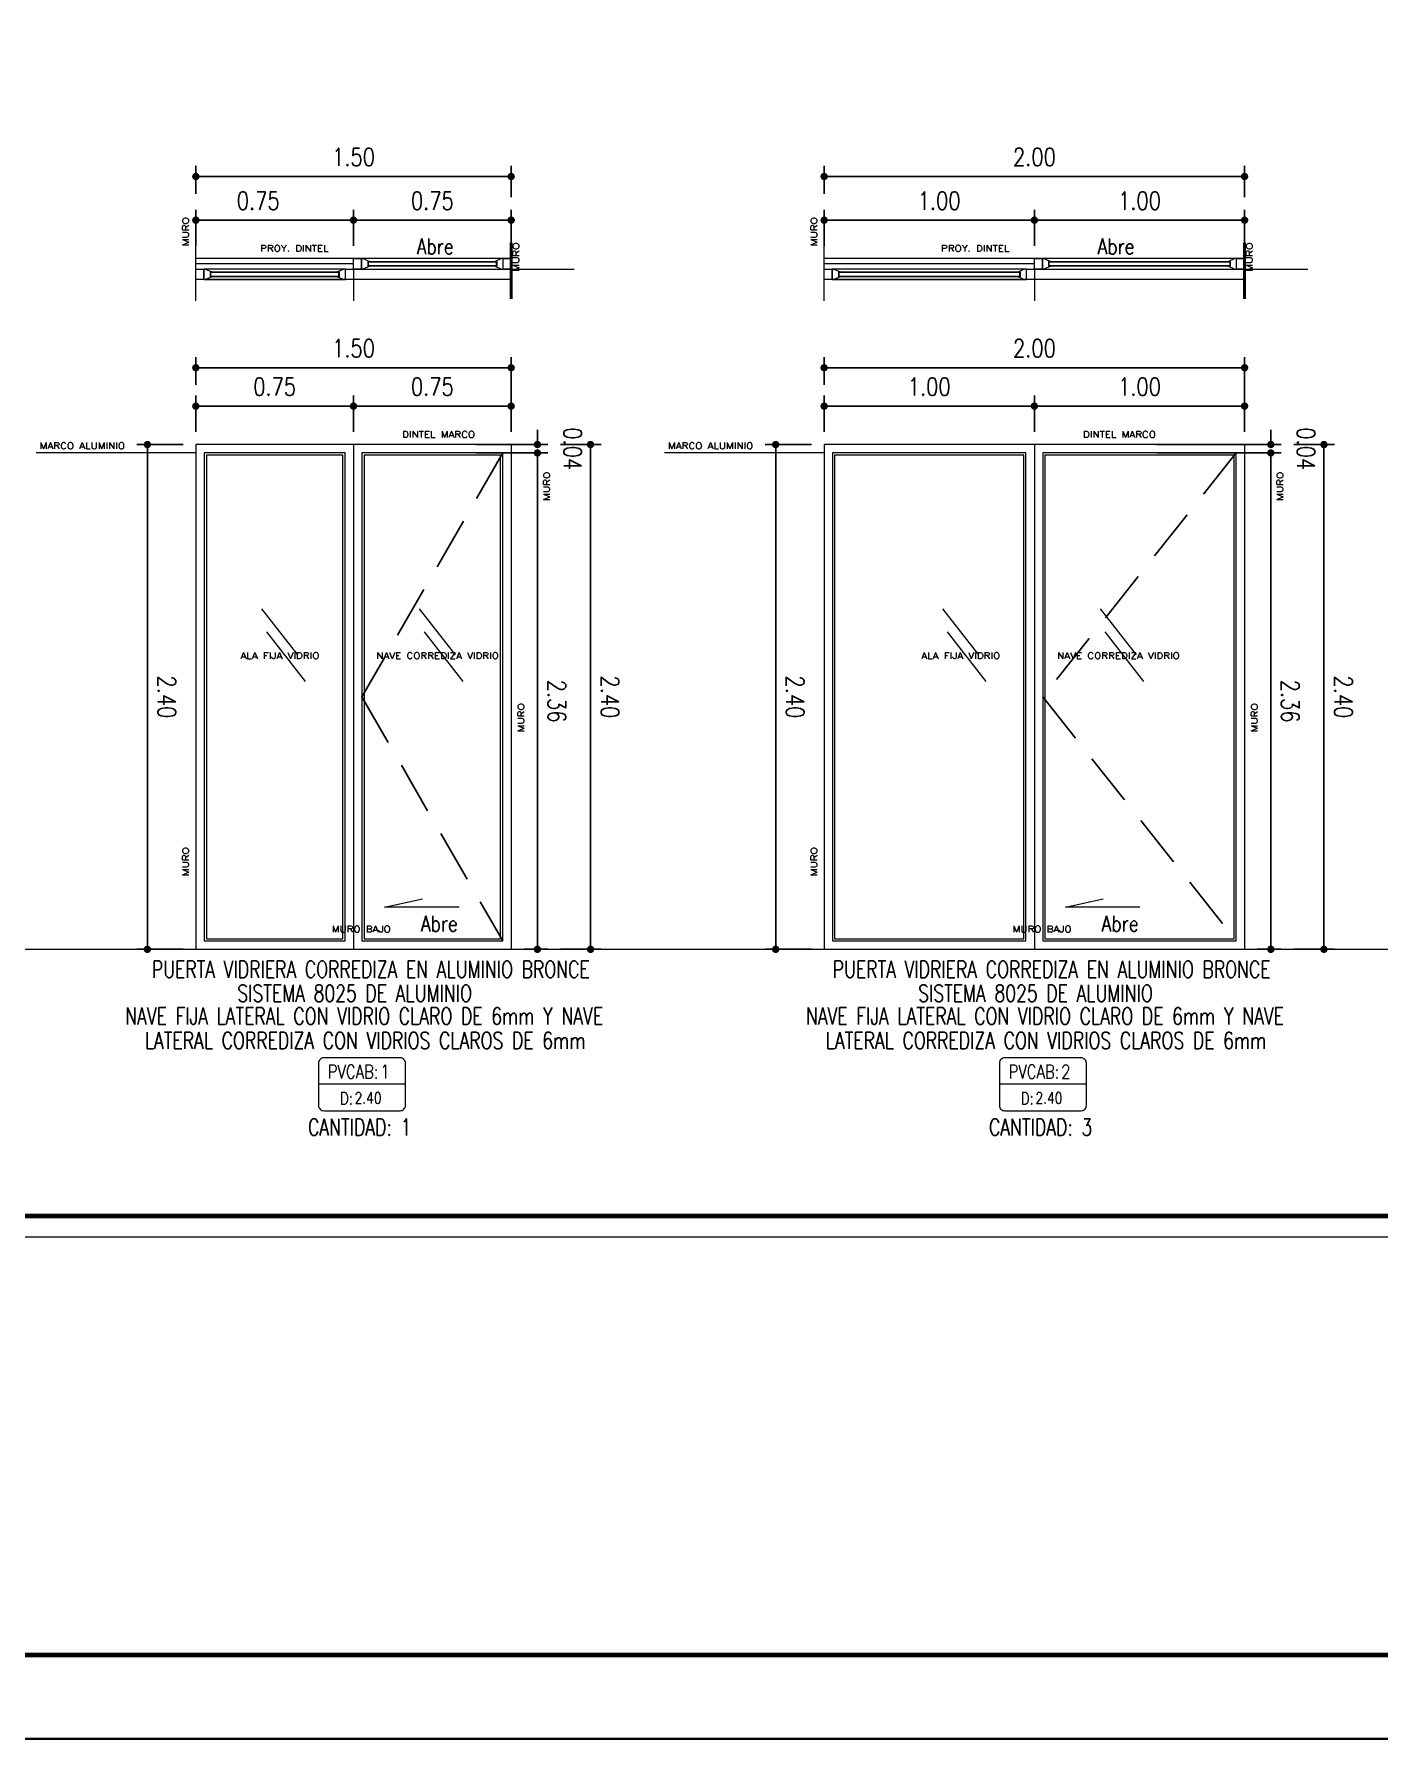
# Model space of a CAD drawing. Header units: metres. Extents: x 2750 to 2938, y 1259 to 1403.
# Drawn here: x 2898.45 to 2904.85, y 1360.92 to 1369.03 of the extents above; entities that cross this region are included whole.
import ezdxf
from ezdxf.enums import TextEntityAlignment as Align

# ---------------------------------------------------------------- set-up
doc = ezdxf.new("R2010")
doc.units = ezdxf.units.M
doc.linetypes.add('CONTINUA', pattern=[0])
doc.linetypes.add('HIDDEN', pattern=[0.375, 0.25, -0.125])
for name, color, linetype, lineweight in [('0.2', 3, 'Continuous', 20), ('03-BLK.VENTANAS', 8, 'Continuous', 0), ('05-TEXTO10', 7, 'Continuous', 5), ('ARQ - Cod Det', 1, 'Continuous', 5), ('ARQ - Mobiliario', 251, 'Continuous', 5), ('ARQ - Muros Planta', 7, 'Continuous', 50), ('ARQ - Pisos', 8, 'Continuous', 5), ('ARQ - Text Oscuros', 7, 'Continuous', 9), ('ARQ - Ventanas', 2, 'Continuous', 0), ('COTAS', 1, 'Continuous', 0), ('COTAS 75', 2, 'Continuous', 0), ('TITULOS', 131, 'Continuous', 90)]:
    doc.layers.add(name, color=color, linetype=linetype, lineweight=lineweight)
for name, color, linetype in [('2', 2, 'Continuous'), ('3', 3, 'Continuous'), ('A', 3, 'Continuous'), ('HATCH', 250, 'Continuous'), ('PROY', 8, 'HIDDEN'), ('R-ROTULO', 7, 'Continuous'), ('SECCION', 6, 'Continuous')]:
    doc.layers.add(name, color=color, linetype=linetype)
doc.styles.add('05-TEXTOCOTAS', font='romans.shx', dxfattribs={"width": 0.8, "height": 0.085})
doc.styles.add('RomanS', font='romans.shx')
doc.styles.add('STD', font='SIMPLEX', dxfattribs={"width": 1.2})
doc.styles.add('TEXT', font='romans.shx', dxfattribs={"width": 0.8})
doc.dimstyles.new('COTAB12-50', dxfattribs={"dimtxt": 0.085, "dimasz": 0.035, "dimexe": 0.05, "dimexo": 0.06, "dimgap": 0.05, "dimtad": 1, "dimzin": 0, "dimdsep": 46, "dimtxsty": '05-TEXTOCOTAS', "dimblk": 'DOT', "dimcen": 0, "dimclrt": 256, "dimaunit": 1, "dimadec": 0, "dimazin": 0, "dimtfac": 1, "dimtofl": 0, "dimtmove": 2, "dimatfit": 3, "dimldrblk": 'DOT', "dimfxl": 1, "dimtolj": 1, "dimtzin": 0, "dimarcsym": 0})

# ---------------------------------------------------------------- blocks, each defined once
blk = doc.blocks.new('_Dot')
at = {"color": 0, "linetype": 'ByBlock', "lineweight": -2}
blk.add_line((-0.5, 0), (-1, 0), dxfattribs=at)
at = {"color": 0, "linetype": 'ByBlock', "const_width": 0.5}
blk.add_lwpolyline([(-0.25, 0, 1), (0.25, 0, 1)], format="xyb", close=True, dxfattribs=at)
blk = doc.blocks.new('*D137')
at = {"layer": 'COTAS', "color": 0, "linetype": 'Continuous', "lineweight": -2, "transparency": 16777216}
for p, q in [((2900.5499, 1367.039), (2900.8927, 1367.039)), ((2900.8427, 1367.004), (2900.8427, 1364.714)), ((2900.7779, 1364.679), (2900.8927, 1364.679))]:
    blk.add_line(p, q, dxfattribs=at)
at = {"layer": 'DEFPOINTS', "color": 0, "linetype": 'Continuous', "transparency": 16777216}
for p in [(2900.4899, 1367.039), (2900.7179, 1364.679), (2900.8427, 1364.679)]:
    blk.add_point(p, dxfattribs=at)
at = {"layer": 'COTAS', "color": 0, "linetype": 'Continuous', "lineweight": -2, "transparency": 16777216, "xscale": 0.035, "yscale": 0.035, "zscale": 0.035}
for p, rotation in [((2900.8427, 1367.039), 90), ((2900.8427, 1364.679), 270)]:
    blk.add_blockref('_Dot', p, dxfattribs=dict(at, rotation=rotation))
at = {"layer": 'COTAS', "linetype": 'Continuous', "transparency": 16777216, "insert": (2900.9352, 1365.859), "char_height": 0.085, "attachment_point": 5, "rotation": 270, "style": '05-TEXTOCOTAS'}
blk.add_mtext('\\A1;2.36', dxfattribs=at)
blk = doc.blocks.new('*D138')
at = {"layer": 'COTAS', "color": 0, "linetype": 'Continuous', "lineweight": -2, "transparency": 16777216}
for p, q in [((2900.9527, 1367.079), (2901.1455, 1367.079)), ((2901.0955, 1367.044), (2901.0955, 1364.714)), ((2900.9527, 1364.679), (2901.1455, 1364.679))]:
    blk.add_line(p, q, dxfattribs=at)
at = {"layer": 'DEFPOINTS', "color": 0, "linetype": 'Continuous', "transparency": 16777216}
for p in [(2900.8927, 1367.079), (2900.8927, 1364.679), (2901.0955, 1364.679)]:
    blk.add_point(p, dxfattribs=at)
at = {"layer": 'COTAS', "color": 0, "linetype": 'Continuous', "lineweight": -2, "transparency": 16777216, "xscale": 0.035, "yscale": 0.035, "zscale": 0.035}
for p, rotation in [((2901.0955, 1367.079), 90), ((2901.0955, 1364.679), 270)]:
    blk.add_blockref('_Dot', p, dxfattribs=dict(at, rotation=rotation))
at = {"layer": 'COTAS', "linetype": 'Continuous', "transparency": 16777216, "insert": (2901.188, 1365.879), "char_height": 0.085, "attachment_point": 5, "rotation": 270, "style": '05-TEXTOCOTAS'}
blk.add_mtext('\\A1;2.40', dxfattribs=at)
blk = doc.blocks.new('*D139')
at = {"layer": 'COTAS', "color": 0, "linetype": 'Continuous', "lineweight": -2, "transparency": 16777216}
for p, q in [((2900.8427, 1367.114), (2900.8427, 1367.149)), ((2900.5499, 1367.079), (2900.8927, 1367.079)), ((2900.5499, 1367.039), (2900.8927, 1367.039)), ((2900.8427, 1367.004), (2900.8427, 1366.969))]:
    blk.add_line(p, q, dxfattribs=at)
at = {"layer": 'DEFPOINTS', "color": 0, "linetype": 'Continuous', "transparency": 16777216}
for p in [(2900.4899, 1367.079), (2900.4899, 1367.039), (2900.8427, 1367.039)]:
    blk.add_point(p, dxfattribs=at)
at = {"layer": 'COTAS', "color": 0, "linetype": 'Continuous', "lineweight": -2, "transparency": 16777216, "xscale": 0.035, "yscale": 0.035, "zscale": 0.035}
for p, rotation in [((2900.8427, 1367.079), 270), ((2900.8427, 1367.039), 90)]:
    blk.add_blockref('_Dot', p, dxfattribs=dict(at, rotation=rotation))
at = {"layer": 'COTAS', "linetype": 'Continuous', "transparency": 16777216, "insert": (2901.0102, 1367.059), "char_height": 0.085, "attachment_point": 5, "rotation": 270, "style": '05-TEXTOCOTAS'}
blk.add_mtext('\\A1;0.04', dxfattribs=at)
blk = doc.blocks.new('*D140')
at = {"layer": 'COTAS', "color": 0, "linetype": 'Continuous', "lineweight": -2, "transparency": 16777216}
for p, q in [((2899.1579, 1367.079), (2898.9375, 1367.079)), ((2898.9875, 1367.044), (2898.9875, 1364.714)), ((2899.1579, 1364.679), (2898.9375, 1364.679))]:
    blk.add_line(p, q, dxfattribs=at)
at = {"layer": 'DEFPOINTS', "color": 0, "linetype": 'Continuous', "transparency": 16777216}
for p in [(2899.2179, 1367.079), (2898.9875, 1364.679), (2899.2179, 1364.679)]:
    blk.add_point(p, dxfattribs=at)
at = {"layer": 'COTAS', "color": 0, "linetype": 'Continuous', "lineweight": -2, "transparency": 16777216, "xscale": 0.035, "yscale": 0.035, "zscale": 0.035}
for p, rotation in [((2898.9875, 1367.079), 90), ((2898.9875, 1364.679), 270)]:
    blk.add_blockref('_Dot', p, dxfattribs=dict(at, rotation=rotation))
at = {"layer": 'COTAS', "linetype": 'Continuous', "transparency": 16777216, "insert": (2899.08, 1365.879), "char_height": 0.085, "attachment_point": 5, "rotation": 270, "style": '05-TEXTOCOTAS'}
blk.add_mtext('\\A1;2.40', dxfattribs=at)
blk = doc.blocks.new('*D141')
at = {"layer": 'COTAS', "color": 0, "linetype": 'Continuous', "lineweight": -2, "transparency": 16777216}
for p, q in [((2899.2179, 1367.139), (2899.2179, 1367.3116)), ((2899.9679, 1367.139), (2899.9679, 1367.3116)), ((2899.2529, 1367.2616), (2899.9329, 1367.2616))]:
    blk.add_line(p, q, dxfattribs=at)
at = {"layer": 'DEFPOINTS', "color": 0, "linetype": 'Continuous', "transparency": 16777216}
for p in [(2899.9679, 1367.2616), (2899.2179, 1367.079), (2899.9679, 1367.079)]:
    blk.add_point(p, dxfattribs=at)
at = {"layer": 'COTAS', "color": 0, "linetype": 'Continuous', "lineweight": -2, "transparency": 16777216, "xscale": 0.035, "yscale": 0.035, "zscale": 0.035, "rotation": 180}
blk.add_blockref('_Dot', (2899.2179, 1367.2616), dxfattribs=at)
at = {"layer": 'COTAS', "color": 0, "linetype": 'Continuous', "lineweight": -2, "transparency": 16777216, "xscale": 0.035, "yscale": 0.035, "zscale": 0.035}
blk.add_blockref('_Dot', (2899.9679, 1367.2616), dxfattribs=at)
at = {"layer": 'COTAS', "linetype": 'Continuous', "transparency": 16777216, "insert": (2899.5929, 1367.3541), "char_height": 0.085, "attachment_point": 5, "style": '05-TEXTOCOTAS'}
blk.add_mtext('\\A1;0.75', dxfattribs=at)
blk = doc.blocks.new('*D142')
at = {"layer": 'COTAS', "color": 0, "linetype": 'Continuous', "lineweight": -2, "transparency": 16777216}
for p, q in [((2899.9679, 1367.139), (2899.9679, 1367.3116)), ((2900.7179, 1367.139), (2900.7179, 1367.3116)), ((2900.0029, 1367.2616), (2900.6829, 1367.2616))]:
    blk.add_line(p, q, dxfattribs=at)
at = {"layer": 'DEFPOINTS', "color": 0, "linetype": 'Continuous', "transparency": 16777216}
for p in [(2900.7179, 1367.2616), (2899.9679, 1367.079), (2900.7179, 1367.079)]:
    blk.add_point(p, dxfattribs=at)
at = {"layer": 'COTAS', "color": 0, "linetype": 'Continuous', "lineweight": -2, "transparency": 16777216, "xscale": 0.035, "yscale": 0.035, "zscale": 0.035, "rotation": 180}
blk.add_blockref('_Dot', (2899.9679, 1367.2616), dxfattribs=at)
at = {"layer": 'COTAS', "color": 0, "linetype": 'Continuous', "lineweight": -2, "transparency": 16777216, "xscale": 0.035, "yscale": 0.035, "zscale": 0.035}
blk.add_blockref('_Dot', (2900.7179, 1367.2616), dxfattribs=at)
at = {"layer": 'COTAS', "linetype": 'Continuous', "transparency": 16777216, "insert": (2900.3429, 1367.3541), "char_height": 0.085, "attachment_point": 5, "style": '05-TEXTOCOTAS'}
blk.add_mtext('\\A1;0.75', dxfattribs=at)
blk = doc.blocks.new('*D143')
at = {"layer": 'COTAS', "color": 0, "linetype": 'Continuous', "lineweight": -2, "transparency": 16777216}
for p, q in [((2899.2179, 1367.3626), (2899.2179, 1367.4942)), ((2899.2529, 1367.4442), (2900.6829, 1367.4442)), ((2900.7179, 1367.139), (2900.7179, 1367.4942))]:
    blk.add_line(p, q, dxfattribs=at)
at = {"layer": 'DEFPOINTS', "color": 0, "linetype": 'Continuous', "transparency": 16777216}
for p in [(2900.7179, 1367.4442), (2899.2179, 1367.3026), (2900.7179, 1367.079)]:
    blk.add_point(p, dxfattribs=at)
at = {"layer": 'COTAS', "color": 0, "linetype": 'Continuous', "lineweight": -2, "transparency": 16777216, "xscale": 0.035, "yscale": 0.035, "zscale": 0.035, "rotation": 180}
blk.add_blockref('_Dot', (2899.2179, 1367.4442), dxfattribs=at)
at = {"layer": 'COTAS', "color": 0, "linetype": 'Continuous', "lineweight": -2, "transparency": 16777216, "xscale": 0.035, "yscale": 0.035, "zscale": 0.035}
blk.add_blockref('_Dot', (2900.7179, 1367.4442), dxfattribs=at)
at = {"layer": 'COTAS', "linetype": 'Continuous', "transparency": 16777216, "insert": (2899.9679, 1367.5367), "char_height": 0.085, "attachment_point": 5, "style": '05-TEXTOCOTAS'}
blk.add_mtext('\\A1;1.50', dxfattribs=at)
blk = doc.blocks.new('*D144')
at = {"layer": 'COTAS', "color": 0, "linetype": 'Continuous', "lineweight": -2, "transparency": 16777216}
for p, q in [((2899.2179, 1368.023), (2899.2179, 1368.1956)), ((2899.9679, 1368.023), (2899.9679, 1368.1956)), ((2899.2529, 1368.1456), (2899.9329, 1368.1456))]:
    blk.add_line(p, q, dxfattribs=at)
at = {"layer": 'DEFPOINTS', "color": 0, "linetype": 'Continuous', "transparency": 16777216}
for p in [(2899.9679, 1368.1456), (2899.2179, 1367.963), (2899.9679, 1367.963)]:
    blk.add_point(p, dxfattribs=at)
at = {"layer": 'COTAS', "color": 0, "linetype": 'Continuous', "lineweight": -2, "transparency": 16777216, "xscale": 0.035, "yscale": 0.035, "zscale": 0.035, "rotation": 180}
blk.add_blockref('_Dot', (2899.2179, 1368.1456), dxfattribs=at)
at = {"layer": 'COTAS', "color": 0, "linetype": 'Continuous', "lineweight": -2, "transparency": 16777216, "xscale": 0.035, "yscale": 0.035, "zscale": 0.035}
blk.add_blockref('_Dot', (2899.9679, 1368.1456), dxfattribs=at)
at = {"layer": 'COTAS', "linetype": 'Continuous', "transparency": 16777216, "insert": (2899.5148, 1368.2381), "char_height": 0.085, "attachment_point": 5, "style": '05-TEXTOCOTAS'}
blk.add_mtext('\\A1;0.75', dxfattribs=at)
blk = doc.blocks.new('*D145')
at = {"layer": 'COTAS', "color": 0, "linetype": 'Continuous', "lineweight": -2, "transparency": 16777216}
for p, q in [((2899.9679, 1368.023), (2899.9679, 1368.1956)), ((2900.7179, 1368.023), (2900.7179, 1368.1956)), ((2900.0029, 1368.1456), (2900.6829, 1368.1456))]:
    blk.add_line(p, q, dxfattribs=at)
at = {"layer": 'DEFPOINTS', "color": 0, "linetype": 'Continuous', "transparency": 16777216}
for p in [(2900.7179, 1368.1456), (2899.9679, 1367.963), (2900.7179, 1367.963)]:
    blk.add_point(p, dxfattribs=at)
at = {"layer": 'COTAS', "color": 0, "linetype": 'Continuous', "lineweight": -2, "transparency": 16777216, "xscale": 0.035, "yscale": 0.035, "zscale": 0.035, "rotation": 180}
blk.add_blockref('_Dot', (2899.9679, 1368.1456), dxfattribs=at)
at = {"layer": 'COTAS', "color": 0, "linetype": 'Continuous', "lineweight": -2, "transparency": 16777216, "xscale": 0.035, "yscale": 0.035, "zscale": 0.035}
blk.add_blockref('_Dot', (2900.7179, 1368.1456), dxfattribs=at)
at = {"layer": 'COTAS', "linetype": 'Continuous', "transparency": 16777216, "insert": (2900.3429, 1368.2381), "char_height": 0.085, "attachment_point": 5, "style": '05-TEXTOCOTAS'}
blk.add_mtext('\\A1;0.75', dxfattribs=at)
blk = doc.blocks.new('*D146')
at = {"layer": 'COTAS', "color": 0, "linetype": 'Continuous', "lineweight": -2, "transparency": 16777216}
for p, q in [((2899.2179, 1368.2717), (2899.2179, 1368.4033)), ((2899.2529, 1368.3533), (2900.6829, 1368.3533)), ((2900.7179, 1368.2556), (2900.7179, 1368.4033))]:
    blk.add_line(p, q, dxfattribs=at)
at = {"layer": 'DEFPOINTS', "color": 0, "linetype": 'Continuous', "transparency": 16777216}
for p in [(2900.7179, 1368.3533), (2899.2179, 1368.2117), (2900.7179, 1368.1956)]:
    blk.add_point(p, dxfattribs=at)
at = {"layer": 'COTAS', "color": 0, "linetype": 'Continuous', "lineweight": -2, "transparency": 16777216, "xscale": 0.035, "yscale": 0.035, "zscale": 0.035, "rotation": 180}
blk.add_blockref('_Dot', (2899.2179, 1368.3533), dxfattribs=at)
at = {"layer": 'COTAS', "color": 0, "linetype": 'Continuous', "lineweight": -2, "transparency": 16777216, "xscale": 0.035, "yscale": 0.035, "zscale": 0.035}
blk.add_blockref('_Dot', (2900.7179, 1368.3533), dxfattribs=at)
at = {"layer": 'COTAS', "linetype": 'Continuous', "transparency": 16777216, "insert": (2899.9679, 1368.4458), "char_height": 0.085, "attachment_point": 5, "style": '05-TEXTOCOTAS'}
blk.add_mtext('\\A1;1.50', dxfattribs=at)
blk = doc.blocks.new('*D310')
at = {"layer": 'COTAS', "color": 0, "linetype": 'Continuous', "lineweight": -2, "transparency": 16777216}
for p, q in [((2903.7884, 1367.039), (2904.3812, 1367.039)), ((2904.3312, 1367.004), (2904.3312, 1364.714)), ((2904.2665, 1364.679), (2904.3812, 1364.679))]:
    blk.add_line(p, q, dxfattribs=at)
at = {"layer": 'DEFPOINTS', "color": 0, "linetype": 'Continuous', "transparency": 16777216}
for p in [(2903.7284, 1367.039), (2904.2065, 1364.679), (2904.3312, 1364.679)]:
    blk.add_point(p, dxfattribs=at)
at = {"layer": 'COTAS', "color": 0, "linetype": 'Continuous', "lineweight": -2, "transparency": 16777216, "xscale": 0.035, "yscale": 0.035, "zscale": 0.035}
for p, rotation in [((2904.3312, 1367.039), 90), ((2904.3312, 1364.679), 270)]:
    blk.add_blockref('_Dot', p, dxfattribs=dict(at, rotation=rotation))
at = {"layer": 'COTAS', "linetype": 'Continuous', "transparency": 16777216, "insert": (2904.4237, 1365.859), "char_height": 0.085, "attachment_point": 5, "rotation": 270, "style": '05-TEXTOCOTAS'}
blk.add_mtext('\\A1;2.36', dxfattribs=at)
blk = doc.blocks.new('*D311')
at = {"layer": 'COTAS', "color": 0, "linetype": 'Continuous', "lineweight": -2, "transparency": 16777216}
for p, q in [((2904.4412, 1367.079), (2904.634, 1367.079)), ((2904.584, 1367.044), (2904.584, 1364.714)), ((2904.4412, 1364.679), (2904.634, 1364.679))]:
    blk.add_line(p, q, dxfattribs=at)
at = {"layer": 'DEFPOINTS', "color": 0, "linetype": 'Continuous', "transparency": 16777216}
for p in [(2904.3812, 1367.079), (2904.3812, 1364.679), (2904.584, 1364.679)]:
    blk.add_point(p, dxfattribs=at)
at = {"layer": 'COTAS', "color": 0, "linetype": 'Continuous', "lineweight": -2, "transparency": 16777216, "xscale": 0.035, "yscale": 0.035, "zscale": 0.035}
for p, rotation in [((2904.584, 1367.079), 90), ((2904.584, 1364.679), 270)]:
    blk.add_blockref('_Dot', p, dxfattribs=dict(at, rotation=rotation))
at = {"layer": 'COTAS', "linetype": 'Continuous', "transparency": 16777216, "insert": (2904.6765, 1365.879), "char_height": 0.085, "attachment_point": 5, "rotation": 270, "style": '05-TEXTOCOTAS'}
blk.add_mtext('\\A1;2.40', dxfattribs=at)
blk = doc.blocks.new('*D312')
at = {"layer": 'COTAS', "color": 0, "linetype": 'Continuous', "lineweight": -2, "transparency": 16777216}
for p, q in [((2904.3312, 1367.114), (2904.3312, 1367.149)), ((2903.7884, 1367.079), (2904.3812, 1367.079)), ((2903.7884, 1367.039), (2904.3812, 1367.039)), ((2904.3312, 1367.004), (2904.3312, 1366.969))]:
    blk.add_line(p, q, dxfattribs=at)
at = {"layer": 'DEFPOINTS', "color": 0, "linetype": 'Continuous', "transparency": 16777216}
for p in [(2903.7284, 1367.079), (2903.7284, 1367.039), (2904.3312, 1367.039)]:
    blk.add_point(p, dxfattribs=at)
at = {"layer": 'COTAS', "color": 0, "linetype": 'Continuous', "lineweight": -2, "transparency": 16777216, "xscale": 0.035, "yscale": 0.035, "zscale": 0.035}
for p, rotation in [((2904.3312, 1367.079), 270), ((2904.3312, 1367.039), 90)]:
    blk.add_blockref('_Dot', p, dxfattribs=dict(at, rotation=rotation))
at = {"layer": 'COTAS', "linetype": 'Continuous', "transparency": 16777216, "insert": (2904.4987, 1367.059), "char_height": 0.085, "attachment_point": 5, "rotation": 270, "style": '05-TEXTOCOTAS'}
blk.add_mtext('\\A1;0.04', dxfattribs=at)
blk = doc.blocks.new('*D313')
at = {"layer": 'COTAS', "color": 0, "linetype": 'Continuous', "lineweight": -2, "transparency": 16777216}
for p, q in [((2902.1465, 1367.079), (2901.926, 1367.079)), ((2901.976, 1367.044), (2901.976, 1364.714)), ((2902.1465, 1364.679), (2901.926, 1364.679))]:
    blk.add_line(p, q, dxfattribs=at)
at = {"layer": 'DEFPOINTS', "color": 0, "linetype": 'Continuous', "transparency": 16777216}
for p in [(2902.2065, 1367.079), (2901.976, 1364.679), (2902.2065, 1364.679)]:
    blk.add_point(p, dxfattribs=at)
at = {"layer": 'COTAS', "color": 0, "linetype": 'Continuous', "lineweight": -2, "transparency": 16777216, "xscale": 0.035, "yscale": 0.035, "zscale": 0.035}
for p, rotation in [((2901.976, 1367.079), 90), ((2901.976, 1364.679), 270)]:
    blk.add_blockref('_Dot', p, dxfattribs=dict(at, rotation=rotation))
at = {"layer": 'COTAS', "linetype": 'Continuous', "transparency": 16777216, "insert": (2902.0685, 1365.879), "char_height": 0.085, "attachment_point": 5, "rotation": 270, "style": '05-TEXTOCOTAS'}
blk.add_mtext('\\A1;2.40', dxfattribs=at)
blk = doc.blocks.new('*D314')
at = {"layer": 'COTAS', "color": 0, "linetype": 'Continuous', "lineweight": -2, "transparency": 16777216}
for p, q in [((2902.2065, 1367.139), (2902.2065, 1367.3116)), ((2903.2065, 1367.139), (2903.2065, 1367.3116)), ((2902.2415, 1367.2616), (2903.1715, 1367.2616))]:
    blk.add_line(p, q, dxfattribs=at)
at = {"layer": 'DEFPOINTS', "color": 0, "linetype": 'Continuous', "transparency": 16777216}
for p in [(2903.2065, 1367.2616), (2902.2065, 1367.079), (2903.2065, 1367.079)]:
    blk.add_point(p, dxfattribs=at)
at = {"layer": 'COTAS', "color": 0, "linetype": 'Continuous', "lineweight": -2, "transparency": 16777216, "xscale": 0.035, "yscale": 0.035, "zscale": 0.035, "rotation": 180}
blk.add_blockref('_Dot', (2902.2065, 1367.2616), dxfattribs=at)
at = {"layer": 'COTAS', "color": 0, "linetype": 'Continuous', "lineweight": -2, "transparency": 16777216, "xscale": 0.035, "yscale": 0.035, "zscale": 0.035}
blk.add_blockref('_Dot', (2903.2065, 1367.2616), dxfattribs=at)
at = {"layer": 'COTAS', "linetype": 'Continuous', "transparency": 16777216, "insert": (2902.7065, 1367.3541), "char_height": 0.085, "attachment_point": 5, "style": '05-TEXTOCOTAS'}
blk.add_mtext('\\A1;1.00', dxfattribs=at)
blk = doc.blocks.new('*D315')
at = {"layer": 'COTAS', "color": 0, "linetype": 'Continuous', "lineweight": -2, "transparency": 16777216}
for p, q in [((2903.2065, 1367.139), (2903.2065, 1367.3116)), ((2904.2065, 1367.139), (2904.2065, 1367.3116)), ((2903.2415, 1367.2616), (2904.1715, 1367.2616))]:
    blk.add_line(p, q, dxfattribs=at)
at = {"layer": 'DEFPOINTS', "color": 0, "linetype": 'Continuous', "transparency": 16777216}
for p in [(2904.2065, 1367.2616), (2903.2065, 1367.079), (2904.2065, 1367.079)]:
    blk.add_point(p, dxfattribs=at)
at = {"layer": 'COTAS', "color": 0, "linetype": 'Continuous', "lineweight": -2, "transparency": 16777216, "xscale": 0.035, "yscale": 0.035, "zscale": 0.035, "rotation": 180}
blk.add_blockref('_Dot', (2903.2065, 1367.2616), dxfattribs=at)
at = {"layer": 'COTAS', "color": 0, "linetype": 'Continuous', "lineweight": -2, "transparency": 16777216, "xscale": 0.035, "yscale": 0.035, "zscale": 0.035}
blk.add_blockref('_Dot', (2904.2065, 1367.2616), dxfattribs=at)
at = {"layer": 'COTAS', "linetype": 'Continuous', "transparency": 16777216, "insert": (2903.7065, 1367.3541), "char_height": 0.085, "attachment_point": 5, "style": '05-TEXTOCOTAS'}
blk.add_mtext('\\A1;1.00', dxfattribs=at)
blk = doc.blocks.new('*D316')
at = {"layer": 'COTAS', "color": 0, "linetype": 'Continuous', "lineweight": -2, "transparency": 16777216}
for p, q in [((2902.2065, 1367.3626), (2902.2065, 1367.4942)), ((2902.2415, 1367.4442), (2904.1715, 1367.4442)), ((2904.2065, 1367.139), (2904.2065, 1367.4942))]:
    blk.add_line(p, q, dxfattribs=at)
at = {"layer": 'DEFPOINTS', "color": 0, "linetype": 'Continuous', "transparency": 16777216}
for p in [(2904.2065, 1367.4442), (2902.2065, 1367.3026), (2904.2065, 1367.079)]:
    blk.add_point(p, dxfattribs=at)
at = {"layer": 'COTAS', "color": 0, "linetype": 'Continuous', "lineweight": -2, "transparency": 16777216, "xscale": 0.035, "yscale": 0.035, "zscale": 0.035, "rotation": 180}
blk.add_blockref('_Dot', (2902.2065, 1367.4442), dxfattribs=at)
at = {"layer": 'COTAS', "color": 0, "linetype": 'Continuous', "lineweight": -2, "transparency": 16777216, "xscale": 0.035, "yscale": 0.035, "zscale": 0.035}
blk.add_blockref('_Dot', (2904.2065, 1367.4442), dxfattribs=at)
at = {"layer": 'COTAS', "linetype": 'Continuous', "transparency": 16777216, "insert": (2903.2065, 1367.5367), "char_height": 0.085, "attachment_point": 5, "style": '05-TEXTOCOTAS'}
blk.add_mtext('\\A1;2.00', dxfattribs=at)
blk = doc.blocks.new('*D317')
at = {"layer": 'COTAS', "color": 0, "linetype": 'Continuous', "lineweight": -2, "transparency": 16777216}
for p, q in [((2902.2065, 1368.023), (2902.2065, 1368.1956)), ((2903.2065, 1368.023), (2903.2065, 1368.1956)), ((2902.2415, 1368.1456), (2903.1715, 1368.1456))]:
    blk.add_line(p, q, dxfattribs=at)
at = {"layer": 'DEFPOINTS', "color": 0, "linetype": 'Continuous', "transparency": 16777216}
for p in [(2903.2065, 1368.1456), (2902.2065, 1367.963), (2903.2065, 1367.963)]:
    blk.add_point(p, dxfattribs=at)
at = {"layer": 'COTAS', "color": 0, "linetype": 'Continuous', "lineweight": -2, "transparency": 16777216, "xscale": 0.035, "yscale": 0.035, "zscale": 0.035, "rotation": 180}
blk.add_blockref('_Dot', (2902.2065, 1368.1456), dxfattribs=at)
at = {"layer": 'COTAS', "color": 0, "linetype": 'Continuous', "lineweight": -2, "transparency": 16777216, "xscale": 0.035, "yscale": 0.035, "zscale": 0.035}
blk.add_blockref('_Dot', (2903.2065, 1368.1456), dxfattribs=at)
at = {"layer": 'COTAS', "linetype": 'Continuous', "transparency": 16777216, "insert": (2902.7534, 1368.2381), "char_height": 0.085, "attachment_point": 5, "style": '05-TEXTOCOTAS'}
blk.add_mtext('\\A1;1.00', dxfattribs=at)
blk = doc.blocks.new('*D318')
at = {"layer": 'COTAS', "color": 0, "linetype": 'Continuous', "lineweight": -2, "transparency": 16777216}
for p, q in [((2903.2065, 1368.023), (2903.2065, 1368.1956)), ((2904.2065, 1368.023), (2904.2065, 1368.1956)), ((2903.2415, 1368.1456), (2904.1715, 1368.1456))]:
    blk.add_line(p, q, dxfattribs=at)
at = {"layer": 'DEFPOINTS', "color": 0, "linetype": 'Continuous', "transparency": 16777216}
for p in [(2904.2065, 1368.1456), (2903.2065, 1367.963), (2904.2065, 1367.963)]:
    blk.add_point(p, dxfattribs=at)
at = {"layer": 'COTAS', "color": 0, "linetype": 'Continuous', "lineweight": -2, "transparency": 16777216, "xscale": 0.035, "yscale": 0.035, "zscale": 0.035, "rotation": 180}
blk.add_blockref('_Dot', (2903.2065, 1368.1456), dxfattribs=at)
at = {"layer": 'COTAS', "color": 0, "linetype": 'Continuous', "lineweight": -2, "transparency": 16777216, "xscale": 0.035, "yscale": 0.035, "zscale": 0.035}
blk.add_blockref('_Dot', (2904.2065, 1368.1456), dxfattribs=at)
at = {"layer": 'COTAS', "linetype": 'Continuous', "transparency": 16777216, "insert": (2903.7065, 1368.2381), "char_height": 0.085, "attachment_point": 5, "style": '05-TEXTOCOTAS'}
blk.add_mtext('\\A1;1.00', dxfattribs=at)
blk = doc.blocks.new('*D319')
at = {"layer": 'COTAS', "color": 0, "linetype": 'Continuous', "lineweight": -2, "transparency": 16777216}
for p, q in [((2902.2065, 1368.2717), (2902.2065, 1368.4033)), ((2902.2415, 1368.3533), (2904.1715, 1368.3533)), ((2904.2065, 1368.2556), (2904.2065, 1368.4033))]:
    blk.add_line(p, q, dxfattribs=at)
at = {"layer": 'DEFPOINTS', "color": 0, "linetype": 'Continuous', "transparency": 16777216}
for p in [(2904.2065, 1368.3533), (2902.2065, 1368.2117), (2904.2065, 1368.1956)]:
    blk.add_point(p, dxfattribs=at)
at = {"layer": 'COTAS', "color": 0, "linetype": 'Continuous', "lineweight": -2, "transparency": 16777216, "xscale": 0.035, "yscale": 0.035, "zscale": 0.035, "rotation": 180}
blk.add_blockref('_Dot', (2902.2065, 1368.3533), dxfattribs=at)
at = {"layer": 'COTAS', "color": 0, "linetype": 'Continuous', "lineweight": -2, "transparency": 16777216, "xscale": 0.035, "yscale": 0.035, "zscale": 0.035}
blk.add_blockref('_Dot', (2904.2065, 1368.3533), dxfattribs=at)
at = {"layer": 'COTAS', "linetype": 'Continuous', "transparency": 16777216, "insert": (2903.2065, 1368.4458), "char_height": 0.085, "attachment_point": 5, "style": '05-TEXTOCOTAS'}
blk.add_mtext('\\A1;2.00', dxfattribs=at)

msp = doc.modelspace()

# ---------------------------------------------------------------- linework, layer by layer
at = {"color": 8, "transparency": 33554687}
for points in [[(2900.6485, 1367.9481), (2900.0373, 1367.9481), (2900.0373, 1367.928), (2900.6485, 1367.928)], [(2904.1371, 1367.9481), (2903.2759, 1367.9481), (2903.2759, 1367.928), (2904.1371, 1367.928)], [(2899.8985, 1367.8981), (2899.2873, 1367.8981), (2899.2873, 1367.878), (2899.8985, 1367.878)], [(2903.1371, 1367.8981), (2902.2759, 1367.8981), (2902.2759, 1367.878), (2903.1371, 1367.878)]]:
    msp.add_lwpolyline(points, close=True, dxfattribs=at)
at = {"layer": '0.2', "transparency": 33554687}
msp.add_lwpolyline([(2888.3365, 1360.9252), (2888.3365, 1395.9252), (2938.3365, 1395.9252), (2938.3365, 1360.9252), (2888.3365, 1360.9252)], close=True, dxfattribs=at)
at = {"layer": '03-BLK.VENTANAS', "transparency": 33554687}
for p, q in [((2900.7179, 1367.963), (2899.2179, 1367.963)), ((2904.2065, 1367.963), (2902.2065, 1367.963)), ((2900.7179, 1367.863), (2899.2179, 1367.863)), ((2904.2065, 1367.863), (2902.2065, 1367.863)), ((2890.9591, 1364.679), (2925.1361, 1364.679))]:
    msp.add_line(p, q, dxfattribs=at)
at = {"layer": '03-BLK.VENTANAS', "color": 2, "transparency": 33554687}
for points in [[(2899.9679, 1367.079), (2899.2179, 1367.079)], [(2899.2179, 1367.079), (2899.2179, 1364.679)], [(2900.7179, 1367.079), (2899.9679, 1367.079)], [(2899.9679, 1367.079), (2899.9679, 1364.679)], [(2900.7179, 1367.079), (2900.7179, 1365.229)], [(2903.2065, 1367.079), (2902.2065, 1367.079)], [(2902.2065, 1367.079), (2902.2065, 1364.679)], [(2904.2065, 1367.079), (2903.2065, 1367.079)], [(2903.2065, 1367.079), (2903.2065, 1364.679)], [(2904.2065, 1367.079), (2904.2065, 1365.229)], [(2900.7179, 1365.229), (2900.7179, 1364.679)], [(2904.2065, 1365.229), (2904.2065, 1364.679)]]:
    msp.add_lwpolyline(points, dxfattribs=at)
for points in [[(2899.2579, 1364.719), (2899.9279, 1364.719), (2899.9279, 1367.039), (2899.2579, 1367.039)], [(2900.6779, 1364.719), (2900.6779, 1367.039), (2900.0079, 1367.039), (2900.0079, 1364.719)], [(2902.2465, 1364.719), (2903.1665, 1364.719), (2903.1665, 1367.039), (2902.2465, 1367.039)], [(2904.1665, 1364.719), (2904.1665, 1367.039), (2903.2465, 1367.039), (2903.2465, 1364.719)], [(2899.2679, 1364.729), (2899.9179, 1364.729), (2899.9179, 1367.029), (2899.2679, 1367.029)], [(2900.6679, 1364.729), (2900.6679, 1367.029), (2900.0179, 1367.029), (2900.0179, 1364.729)], [(2902.2565, 1364.729), (2903.1565, 1364.729), (2903.1565, 1367.029), (2902.2565, 1367.029)], [(2904.1565, 1364.729), (2904.1565, 1367.029), (2903.2565, 1367.029), (2903.2565, 1364.729)]]:
    msp.add_lwpolyline(points, close=True, dxfattribs=at)
at = {"layer": '03-BLK.VENTANAS', "transparency": 33554687}
for points in [[(2899.7033, 1366.0796), (2899.5325, 1366.2983)], [(2900.4533, 1366.0796), (2900.2825, 1366.2983)], [(2902.9419, 1366.0796), (2902.7711, 1366.2983)], [(2903.6919, 1366.0796), (2903.5211, 1366.2983)], [(2899.7392, 1365.9525), (2899.5555, 1366.1877)], [(2900.4892, 1365.9525), (2900.3055, 1366.1877)], [(2902.9778, 1365.9525), (2902.794, 1366.1877)], [(2903.7278, 1365.9525), (2903.544, 1366.1877)]]:
    msp.add_lwpolyline(points, dxfattribs=at)
at = {"layer": '2', "transparency": 33554687}
msp.add_lwpolyline([(2888.3365, 1360.9252), (2888.3365, 1395.9252), (2938.3365, 1395.9252), (2938.3365, 1360.9252), (2888.3365, 1360.9252)], close=True, dxfattribs=at)
at = {"layer": '3', "transparency": 33554687}
msp.add_lwpolyline([(2888.3365, 1360.9252), (2888.3365, 1395.9252), (2938.3365, 1395.9252), (2938.3365, 1360.9252), (2888.3365, 1360.9252)], close=True, dxfattribs=at)
at = {"layer": 'A', "transparency": 33554687, "const_width": 0.01}
msp.add_lwpolyline([(2888.3365, 1360.9252), (2888.3365, 1395.9252), (2938.3365, 1395.9252), (2938.3365, 1360.9252), (2888.3365, 1360.9252)], close=True, dxfattribs=at)
at = {"layer": 'ARQ - Cod Det', "transparency": 33554687}
for p, q in [((2900.2155, 1364.0373), (2899.8016, 1364.0373)), ((2903.4541, 1364.0373), (2903.0401, 1364.0373))]:
    msp.add_line(p, q, dxfattribs=at)
for points in [[(2899.8016, 1364.1371), (2899.8016, 1363.9374, 0.414214), (2899.8276, 1363.9114), (2900.1895, 1363.9114, 0.414214), (2900.2155, 1363.9374), (2900.2155, 1364.1371, 0.414214), (2900.1895, 1364.1632), (2899.8276, 1364.1632, 0.414214)], [(2903.0401, 1364.1371), (2903.0401, 1363.9374, 0.414214), (2903.0662, 1363.9114), (2903.428, 1363.9114, 0.414214), (2903.4541, 1363.9374), (2903.4541, 1364.1371, 0.414214), (2903.428, 1364.1632), (2903.0662, 1364.1632, 0.414214)]]:
    msp.add_lwpolyline(points, format="xyb", close=True, dxfattribs=at)
at = {"layer": 'ARQ - Mobiliario', "transparency": 33554687}
for points in [[(2900.4698, 1364.879), (2900.1161, 1364.879), (2900.296, 1364.9191)], [(2903.7083, 1364.879), (2903.3547, 1364.879), (2903.5345, 1364.9191)]]:
    msp.add_lwpolyline(points, dxfattribs=at)
at = {"layer": 'ARQ - Muros Planta', "transparency": 33554687}
for points in [[(2900.7179, 1368.038), (2900.7179, 1367.772)], [(2904.2065, 1368.038), (2904.2065, 1367.772)]]:
    msp.add_lwpolyline(points, dxfattribs=at)
at = {"layer": 'ARQ - Pisos', "color": 253, "transparency": 33554687}
for points in [[(2899.2179, 1367.763), (2899.2179, 1368.038)], [(2902.2065, 1367.763), (2902.2065, 1368.038)], [(2899.9679, 1367.938), (2899.2179, 1367.938)], [(2903.2065, 1367.938), (2902.2065, 1367.938)], [(2899.9679, 1367.913), (2901.0179, 1367.913)], [(2899.9679, 1367.863), (2899.9679, 1367.763)], [(2903.2065, 1367.913), (2904.5065, 1367.913)], [(2903.2065, 1367.863), (2903.2065, 1367.763)]]:
    msp.add_lwpolyline(points, dxfattribs=at)
at = {"layer": 'ARQ - Ventanas', "transparency": 33554687}
for points in [[(2899.9679, 1367.913), (2899.9679, 1367.963), (2900.006, 1367.963), (2900.006, 1367.913)], [(2900.6798, 1367.963), (2900.006, 1367.963), (2900.006, 1367.913), (2900.6798, 1367.913)], [(2900.0441, 1367.9494), (2900.036, 1367.9494), (2900.036, 1367.9266), (2900.0441, 1367.9266), (2900.0141, 1367.913), (2900.006, 1367.913), (2900.006, 1367.963), (2900.0141, 1367.963)], [(2900.6417, 1367.9494), (2900.6499, 1367.9494), (2900.6499, 1367.9266), (2900.6417, 1367.9266), (2900.6717, 1367.913), (2900.6798, 1367.913), (2900.6798, 1367.963), (2900.6717, 1367.963)], [(2900.6798, 1367.913), (2900.6798, 1367.963), (2900.7179, 1367.963), (2900.7179, 1367.913)], [(2903.2065, 1367.913), (2903.2065, 1367.963), (2903.2446, 1367.963), (2903.2446, 1367.913)], [(2904.1684, 1367.963), (2903.2446, 1367.963), (2903.2446, 1367.913), (2904.1684, 1367.913)], [(2903.2827, 1367.9494), (2903.2745, 1367.9494), (2903.2745, 1367.9266), (2903.2827, 1367.9266), (2903.2527, 1367.913), (2903.2446, 1367.913), (2903.2446, 1367.963), (2903.2527, 1367.963)], [(2904.1303, 1367.9494), (2904.1385, 1367.9494), (2904.1385, 1367.9266), (2904.1303, 1367.9266), (2904.1603, 1367.913), (2904.1684, 1367.913), (2904.1684, 1367.963), (2904.1603, 1367.963)], [(2904.1684, 1367.913), (2904.1684, 1367.963), (2904.2065, 1367.963), (2904.2065, 1367.913)], [(2899.2179, 1367.863), (2899.2179, 1367.913), (2899.256, 1367.913), (2899.256, 1367.863)], [(2899.9298, 1367.913), (2899.256, 1367.913), (2899.256, 1367.863), (2899.9298, 1367.863)], [(2899.2941, 1367.8994), (2899.286, 1367.8994), (2899.286, 1367.8766), (2899.2941, 1367.8766), (2899.2641, 1367.863), (2899.256, 1367.863), (2899.256, 1367.913), (2899.2641, 1367.913)], [(2899.8917, 1367.8994), (2899.8999, 1367.8994), (2899.8999, 1367.8766), (2899.8917, 1367.8766), (2899.9217, 1367.863), (2899.9298, 1367.863), (2899.9298, 1367.913), (2899.9217, 1367.913)], [(2899.9298, 1367.863), (2899.9298, 1367.913), (2899.9679, 1367.913), (2899.9679, 1367.863)], [(2902.2065, 1367.863), (2902.2065, 1367.913), (2902.2446, 1367.913), (2902.2446, 1367.863)], [(2903.1684, 1367.913), (2902.2446, 1367.913), (2902.2446, 1367.863), (2903.1684, 1367.863)], [(2902.2827, 1367.8994), (2902.2745, 1367.8994), (2902.2745, 1367.8766), (2902.2827, 1367.8766), (2902.2527, 1367.863), (2902.2446, 1367.863), (2902.2446, 1367.913), (2902.2527, 1367.913)], [(2903.1303, 1367.8994), (2903.1385, 1367.8994), (2903.1385, 1367.8766), (2903.1303, 1367.8766), (2903.1603, 1367.863), (2903.1684, 1367.863), (2903.1684, 1367.913), (2903.1603, 1367.913)], [(2903.1684, 1367.863), (2903.1684, 1367.913), (2903.2065, 1367.913), (2903.2065, 1367.863)]]:
    msp.add_lwpolyline(points, close=True, dxfattribs=at)
at = {"layer": 'COTAS 75', "color": 8, "transparency": 33554687}
for p, q in [((2899.2179, 1367.039), (2898.4591, 1367.039)), ((2902.2065, 1367.039), (2901.4477, 1367.039))]:
    msp.add_line(p, q, dxfattribs=at)
at = {"layer": 'COTAS 75', "transparency": 33554687}
msp.add_lwpolyline([(2890.8591, 1375.5495), (2925.2361, 1375.5495), (2925.2361, 1363.3103), (2890.8591, 1363.3103)], close=True, dxfattribs=at)
at = {"layer": 'HATCH', "color": 6, "transparency": 33554687, "flags": 128}
msp.add_lwpolyline([(2888.3365, 1360.9252), (2888.3365, 1395.9252), (2938.3365, 1395.9252), (2938.3365, 1360.9252), (2888.3365, 1360.9252)], close=True, dxfattribs=at)
msp.add_lwpolyline([(2888.3365, 1360.9252), (2888.3365, 1395.9252), (2938.3365, 1395.9252), (2938.3365, 1360.9252), (2888.3365, 1360.9252)], close=True, dxfattribs=at)
msp.add_lwpolyline([(2888.3365, 1360.9252), (2888.3365, 1395.9252), (2938.3365, 1395.9252), (2938.3365, 1360.9252), (2888.3365, 1360.9252)], close=True, dxfattribs=at)
at = {"layer": 'PROY', "transparency": 33554687}
for points in [[(2900.6779, 1367.039), (2900.0079, 1365.879), (2900.6779, 1364.719)], [(2904.1665, 1367.039), (2903.2465, 1365.879), (2904.1665, 1364.719)]]:
    msp.add_lwpolyline(points, dxfattribs=at)
at = {"layer": 'R-ROTULO', "color": 252, "transparency": 33554687}
msp.add_lwpolyline([(2888.3365, 1360.9252), (2938.3365, 1360.9252), (2938.3365, 1395.9252), (2888.3365, 1395.9252)], close=True, dxfattribs=at)
at = {"layer": 'SECCION', "color": 1, "linetype": 'CONTINUA', "transparency": 33554687}
msp.add_lwpolyline([(2888.3365, 1360.9252), (2888.3365, 1395.9252), (2938.3365, 1395.9252), (2938.3365, 1360.9252), (2888.3365, 1360.9252)], close=True, dxfattribs=at)
msp.add_lwpolyline([(2888.3365, 1360.9252), (2888.3365, 1395.9252), (2938.3365, 1395.9252), (2938.3365, 1360.9252), (2888.3365, 1360.9252)], close=True, dxfattribs=at)
at = {"layer": 'TITULOS', "transparency": 33554687}
msp.add_lwpolyline([(2937.9365, 1361.3252), (2937.9365, 1395.5252), (2888.7365, 1395.5252), (2888.7365, 1361.3252), (2937.9365, 1361.3252)], dxfattribs=at)
msp.add_lwpolyline([(2890.9591, 1375.4495), (2925.1361, 1375.4495), (2925.1361, 1363.4103), (2890.9591, 1363.4103)], close=True, dxfattribs=at)

# ---------------------------------------------------------------- texts
at = {"layer": '05-TEXTO10', "transparency": 33554687, "style": 'STD', "width": 1.2}
for s, rotation, p in [('MURO', 90, (2899.1845, 1368.0911)), ('MURO', 90, (2902.1731, 1368.0911)), ('PROY. DINTEL', 359.99995, (2899.6866, 1367.9965)), ('MURO', 90, (2900.7558, 1367.97)), ('PROY. DINTEL', 359.99995, (2902.9252, 1367.9965)), ('MURO', 90, (2904.2444, 1367.97)), ('MURO', 90, (2900.9017, 1366.8807)), ('MURO', 90, (2904.3902, 1366.8807)), ('MURO', 90, (2900.7799, 1365.78)), ('MURO', 90, (2904.2684, 1365.78)), ('MURO', 90, (2899.1845, 1365.096)), ('MURO', 90, (2902.1731, 1365.096)), ('MURO BAJO', 359.99995, (2900.0048, 1364.7599)), ('MURO BAJO', 359.99995, (2903.2433, 1364.7599))]:
    msp.add_text(s, height=0.03, rotation=rotation, dxfattribs=at).set_placement(p, align=Align.CENTER)
at = {"layer": '05-TEXTO10', "transparency": 33554687, "style": 'STD'}
for s, height, width, p in [('DINTEL MARCO', 0.03, 1.2, (2900.3728, 1367.1118)), ('DINTEL MARCO', 0.03, 1.2, (2903.6113, 1367.1118)), ('MARCO ALUMINIO', 0.03, 1.2, (2898.678, 1367.0581)), ('MARCO ALUMINIO', 0.03, 1.2, (2901.6666, 1367.0581)), ('ALA FIJA VIDRIO', 0.03, 1.2, (2899.6179, 1366.0602)), ('NAVE CORREDIZA VIDRIO', 0.03, 1.2, (2900.3679, 1366.0602)), ('ALA FIJA VIDRIO', 0.03, 1.2, (2902.8565, 1366.0602)), ('NAVE CORREDIZA VIDRIO', 0.03, 1.2, (2903.6065, 1366.0602)), ('PUERTA VIDRIERA CORREDIZA EN ALUMINIO BRONCE', 0.08, 0.75, (2900.0503, 1364.5438)), ('PUERTA VIDRIERA CORREDIZA EN ALUMINIO BRONCE', 0.08, 0.75, (2903.2888, 1364.5438)), ('SISTEMA 8025 DE ALUMINIO', 0.08, 0.75, (2899.9734, 1364.4298)), ('SISTEMA 8025 DE ALUMINIO', 0.08, 0.75, (2903.212, 1364.4298)), ('NAVE FIJA LATERAL CON VIDRIO CLARO DE 6mm Y NAVE ', 0.08, 0.75, (2900.0393, 1364.3216)), ('NAVE FIJA LATERAL CON VIDRIO CLARO DE 6mm Y NAVE ', 0.08, 0.75, (2903.2779, 1364.3216)), ('LATERAL CORREDIZA CON VIDRIOS CLAROS DE 6mm', 0.08, 0.75, (2900.0236, 1364.2055)), ('LATERAL CORREDIZA CON VIDRIOS CLAROS DE 6mm', 0.08, 0.75, (2903.2622, 1364.2055)), ('CANTIDAD: 1', 0.08, 0.75, (2899.9975, 1363.7933)), ('CANTIDAD: 3', 0.08, 0.75, (2903.2361, 1363.7933))]:
    msp.add_text(s, height=height, dxfattribs=dict(at, width=width)).set_placement(p, align=Align.CENTER)
at = {"layer": 'ARQ - Cod Det', "transparency": 33554687, "attachment_point": 2, "style": 'TEXT'}
for s, insert, char_height, width in [('PVCAB:', (2899.9658, 1364.1294), 0.06476, 0.107914), ('1', (2900.1174, 1364.1294), 0.0648, 0.107914), ('PVCAB:', (2903.2043, 1364.1294), 0.06476, 0.107914), ('2', (2903.3559, 1364.1294), 0.0648, 0.107914), ('D:', (2899.9341, 1364.0002), 0.05829, 0.090994), ('2.40', (2900.0373, 1363.9992), 0.05347, 0.06178), ('D:', (2903.1726, 1364.0002), 0.05829, 0.090994), ('2.40', (2903.2759, 1363.9992), 0.05347, 0.06178)]:
    msp.add_mtext(s, dxfattribs=dict(at, insert=insert, char_height=char_height, width=width))
at = {"layer": 'ARQ - Text Oscuros', "linetype": 'HIDDEN', "transparency": 33554687, "style": 'RomanS', "width": 0.8}
for rotation, p in [(359.93032, (2900.269, 1367.9837)), (359.93032, (2903.5076, 1367.9837)), (359.96676, (2900.2886, 1364.764)), (359.96676, (2903.5271, 1364.764))]:
    msp.add_text('Abre', height=0.075, rotation=rotation, dxfattribs=at).set_placement(p)

# ---------------------------------------------------------------- dimensions: what is measured, and where the dimension line sits
at = {"layer": 'COTAS', "linetype": 'Continuous', "transparency": 33554687}
for base, p1, p2, picture, middle in [((2900.7179, 1368.3533), (2899.2179, 1368.2117), (2900.7179, 1368.1956), '*D146', (2899.9679, 1368.4458)), ((2904.2065, 1368.3533), (2902.2065, 1368.2117), (2904.2065, 1368.1956), '*D319', (2903.2065, 1368.4458)), ((2900.7179, 1368.1456), (2899.9679, 1367.963), (2900.7179, 1367.963), '*D145', (2900.3429, 1368.2381)), ((2904.2065, 1368.1456), (2903.2065, 1367.963), (2904.2065, 1367.963), '*D318', (2903.7065, 1368.2381)), ((2900.7179, 1367.4442), (2899.2179, 1367.3026), (2900.7179, 1367.079), '*D143', (2899.9679, 1367.5367)), ((2904.2065, 1367.4442), (2902.2065, 1367.3026), (2904.2065, 1367.079), '*D316', (2903.2065, 1367.5367)), ((2899.9679, 1367.2616), (2899.2179, 1367.079), (2899.9679, 1367.079), '*D141', (2899.5929, 1367.3541)), ((2900.7179, 1367.2616), (2899.9679, 1367.079), (2900.7179, 1367.079), '*D142', (2900.3429, 1367.3541)), ((2903.2065, 1367.2616), (2902.2065, 1367.079), (2903.2065, 1367.079), '*D314', (2902.7065, 1367.3541)), ((2904.2065, 1367.2616), (2903.2065, 1367.079), (2904.2065, 1367.079), '*D315', (2903.7065, 1367.3541))]:
    dim = msp.add_linear_dim(base=base, p1=p1, p2=p2, dimstyle='COTAB12-50', dxfattribs=at)
    dim.commit()
    dim.dimension.update_dxf_attribs({"geometry": picture, "text_midpoint": middle})
for base, p1, p2, picture, middle in [((2899.9679, 1368.1456), (2899.2179, 1367.963), (2899.9679, 1367.963), '*D144', (2899.5148, 1368.2381)), ((2903.2065, 1368.1456), (2902.2065, 1367.963), (2903.2065, 1367.963), '*D317', (2902.7534, 1368.2381))]:
    dim = msp.add_linear_dim(base=base, p1=p1, p2=p2, dimstyle='COTAB12-50', dxfattribs=at)
    dim.commit()
    dim.dimension.update_dxf_attribs({"geometry": picture, "text_midpoint": middle, "dimtype": 160})
for base, p1, p2, picture, middle in [((2900.8427, 1367.039), (2900.4899, 1367.079), (2900.4899, 1367.039), '*D139', (2901.0102, 1367.059)), ((2904.3312, 1367.039), (2903.7284, 1367.079), (2903.7284, 1367.039), '*D312', (2904.4987, 1367.059)), ((2898.9875, 1364.679), (2899.2179, 1367.079), (2899.2179, 1364.679), '*D140', (2899.08, 1365.879)), ((2900.8427, 1364.679), (2900.4899, 1367.039), (2900.7179, 1364.679), '*D137', (2900.9352, 1365.859)), ((2901.0955, 1364.679), (2900.8927, 1367.079), (2900.8927, 1364.679), '*D138', (2901.188, 1365.879)), ((2901.976, 1364.679), (2902.2065, 1367.079), (2902.2065, 1364.679), '*D313', (2902.0685, 1365.879)), ((2904.3312, 1364.679), (2903.7284, 1367.039), (2904.2065, 1364.679), '*D310', (2904.4237, 1365.859)), ((2904.584, 1364.679), (2904.3812, 1367.079), (2904.3812, 1364.679), '*D311', (2904.6765, 1365.879))]:
    dim = msp.add_linear_dim(base=base, p1=p1, p2=p2, angle=90, dimstyle='COTAB12-50', dxfattribs=at)
    dim.commit()
    dim.dimension.update_dxf_attribs({"geometry": picture, "text_midpoint": middle})

doc.saveas('drawing.dxf')
